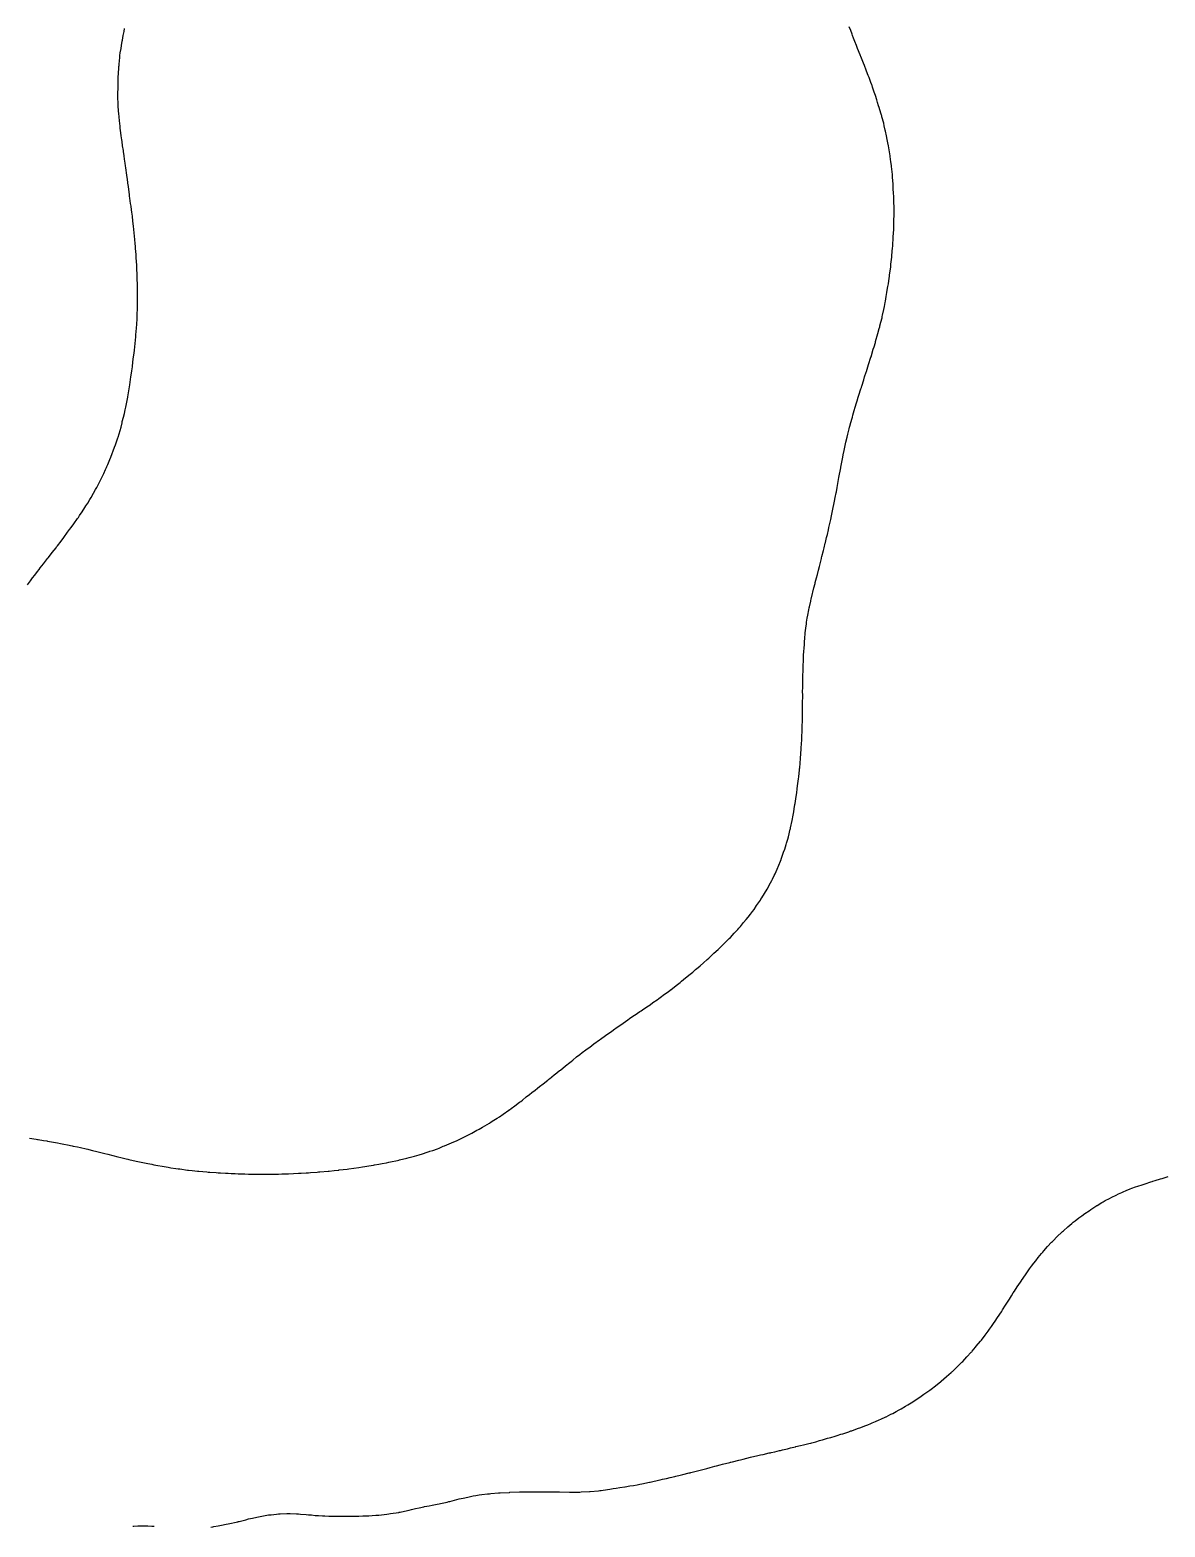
# Model space of a CAD drawing. Extents: x -717078 to -715000, y -984629 to -984000.
# Drawn here: x -716100.3 to -715987.2, y -984477 to -984328 of the extents above; entities that cross this region are included whole.
import ezdxf

# ---------------------------------------------------------------- set-up
doc = ezdxf.new("R2010")
doc.units = 0
doc.layers.add('buffer_B2_0_1_clip', color=7, linetype='Continuous')

msp = doc.modelspace()

# ---------------------------------------------------------------- linework, layer by layer
at = {"layer": 'buffer_B2_0_1_clip'}
for points in [[(-716100.5, -984383.19), (-716100.21, -984382.79), (-716099.99, -984382.5), (-716099.78, -984382.22), (-716099.5, -984381.86), (-716099.34, -984381.66), (-716099.22, -984381.5), (-716098.91, -984381.09), (-716098.5, -984380.58), (-716098.46, -984380.54), (-716098.44, -984380.5), (-716098.21, -984380.21), (-716098.03, -984379.97), (-716097.65, -984379.5), (-716097.59, -984379.41), (-716097.5, -984379.3), (-716097.15, -984378.85), (-716096.89, -984378.5), (-716096.5, -984377.97), (-716096.3, -984377.7), (-716096.16, -984377.5), (-716095.88, -984377.12), (-716095.5, -984376.6), (-716095.43, -984376.5), (-716095.3, -984376.3), (-716095.06, -984375.94), (-716094.78, -984375.5), (-716094.67, -984375.33), (-716094.5, -984375.06), (-716094.29, -984374.71), (-716094.16, -984374.5), (-716093.92, -984374.08), (-716093.72, -984373.72), (-716093.6, -984373.5), (-716093.56, -984373.44), (-716093.5, -984373.31), (-716093.22, -984372.78), (-716093.09, -984372.5), (-716092.9, -984372.1), (-716092.72, -984371.72), (-716092.62, -984371.5), (-716092.58, -984371.42), (-716092.5, -984371.22), (-716092.28, -984370.72), (-716092.19, -984370.5), (-716091.82, -984369.5), (-716091.74, -984369.26), (-716091.5, -984368.56), (-716091.48, -984368.5), (-716091.18, -984367.5), (-716091.08, -984367.08), (-716091.05, -984366.95), (-716090.93, -984366.5), (-716090.85, -984366.15), (-716090.76, -984365.76), (-716090.7, -984365.5), (-716090.5, -984364.5), (-716090.5, -984364.5), (-716090.5, -984364.48), (-716090.33, -984363.5), (-716090.3, -984363.3), (-716090.23, -984362.77), (-716090.19, -984362.5), (-716090.14, -984362.14), (-716090.11, -984361.89), (-716090.05, -984361.5), (-716089.99, -984361.01), (-716089.99, -984360.99), (-716089.93, -984360.5), (-716089.88, -984360.12), (-716089.85, -984359.85), (-716089.81, -984359.5), (-716089.71, -984358.5), (-716089.69, -984358.31), (-716089.64, -984357.64), (-716089.63, -984357.5), (-716089.62, -984357.38), (-716089.58, -984356.58), (-716089.57, -984356.5), (-716089.57, -984356.43), (-716089.54, -984355.54), (-716089.54, -984355.5), (-716089.54, -984355.46), (-716089.53, -984354.53), (-716089.53, -984354.5), (-716089.53, -984354.47), (-716089.54, -984353.54), (-716089.54, -984353.5), (-716089.54, -984353.46), (-716089.57, -984352.57), (-716089.57, -984352.5), (-716089.57, -984352.43), (-716089.6, -984351.6), (-716089.61, -984351.5), (-716089.61, -984351.39), (-716089.66, -984350.66), (-716089.67, -984350.5), (-716089.68, -984350.32), (-716089.73, -984349.73), (-716089.74, -984349.5), (-716089.77, -984349.23), (-716089.81, -984348.81), (-716089.84, -984348.5), (-716089.93, -984347.5), (-716089.99, -984347.01), (-716089.99, -984346.99), (-716090.05, -984346.5), (-716090.1, -984346.1), (-716090.14, -984345.86), (-716090.18, -984345.5), (-716090.22, -984345.22), (-716090.29, -984344.71), (-716090.32, -984344.5), (-716090.34, -984344.34), (-716090.44, -984343.56), (-716090.45, -984343.5), (-716090.46, -984343.46), (-716090.5, -984343.14), (-716090.58, -984342.58), (-716090.59, -984342.5), (-716090.6, -984342.4), (-716090.7, -984341.7), (-716090.73, -984341.5), (-716090.77, -984341.23), (-716090.83, -984340.83), (-716090.88, -984340.5), (-716090.94, -984340.06), (-716090.95, -984339.95), (-716091.02, -984339.5), (-716091.07, -984339.07), (-716091.1, -984338.9), (-716091.15, -984338.5), (-716091.19, -984338.19), (-716091.25, -984337.75), (-716091.28, -984337.5), (-716091.3, -984337.3), (-716091.37, -984336.63), (-716091.38, -984336.5), (-716091.39, -984336.39), (-716091.45, -984335.55), (-716091.45, -984335.5), (-716091.45, -984335.45), (-716091.49, -984334.51), (-716091.49, -984334.5), (-716091.49, -984334.49), (-716091.48, -984333.52), (-716091.48, -984333.5), (-716091.48, -984333.48), (-716091.45, -984332.55), (-716091.45, -984332.5), (-716091.44, -984332.44), (-716091.39, -984331.61), (-716091.38, -984331.5), (-716091.37, -984331.37), (-716091.3, -984330.7), (-716091.29, -984330.5), (-716091.25, -984330.25), (-716091.18, -984329.82), (-716091.14, -984329.5), (-716091.06, -984329.06), (-716091.04, -984328.96), (-716090.96, -984328.5), (-716090.88, -984328.12), (-716090.83, -984327.83)], [(-716100.28, -984438.28), (-716099.62, -984438.38), (-716099.5, -984438.4), (-716099.42, -984438.42), (-716098.91, -984438.5), (-716098.56, -984438.56), (-716098.5, -984438.57), (-716097.5, -984438.74), (-716097.2, -984438.8), (-716096.87, -984438.87), (-716096.5, -984438.94), (-716096.04, -984439.04), (-716095.94, -984439.06), (-716095.5, -984439.15), (-716095.22, -984439.22), (-716094.66, -984439.34), (-716094.5, -984439.38), (-716094.4, -984439.4), (-716094.02, -984439.5), (-716093.6, -984439.6), (-716093.33, -984439.67), (-716092.8, -984439.8), (-716092.5, -984439.87), (-716091.5, -984440.13), (-716091.2, -984440.2), (-716090.66, -984440.34), (-716090.5, -984440.38), (-716090.4, -984440.4), (-716089.97, -984440.5), (-716089.5, -984440.6), (-716088.5, -984440.81), (-716088.12, -984440.88), (-716087.92, -984440.92), (-716087.5, -984441), (-716087.07, -984441.07), (-716086.89, -984441.11), (-716086.5, -984441.18), (-716086.22, -984441.22), (-716085.71, -984441.29), (-716085.5, -984441.32), (-716085.34, -984441.34), (-716084.55, -984441.45), (-716084.5, -984441.46), (-716084.46, -984441.46), (-716084.11, -984441.5), (-716083.56, -984441.56), (-716083.5, -984441.56), (-716083.43, -984441.57), (-716082.64, -984441.64), (-716082.5, -984441.65), (-716082.33, -984441.67), (-716081.71, -984441.71), (-716081.5, -984441.72), (-716081.26, -984441.74), (-716080.76, -984441.76), (-716080.5, -984441.78), (-716080.21, -984441.79), (-716079.81, -984441.81), (-716079.5, -984441.82), (-716079.17, -984441.83), (-716078.84, -984441.84), (-716078.5, -984441.85), (-716078.15, -984441.85), (-716077.86, -984441.86), (-716077.5, -984441.86), (-716077.14, -984441.86), (-716076.86, -984441.86), (-716076.5, -984441.86), (-716076.15, -984441.85), (-716075.85, -984441.85), (-716075.5, -984441.85), (-716075.16, -984441.84), (-716074.83, -984441.83), (-716074.5, -984441.82), (-716073.5, -984441.77), (-716073.24, -984441.76), (-716072.73, -984441.73), (-716072.5, -984441.72), (-716072.3, -984441.7), (-716071.65, -984441.65), (-716071.5, -984441.64), (-716071.37, -984441.63), (-716070.56, -984441.56), (-716070.5, -984441.55), (-716070.45, -984441.55), (-716069.97, -984441.5), (-716069.55, -984441.45), (-716069.5, -984441.45), (-716069.44, -984441.44), (-716068.65, -984441.35), (-716068.5, -984441.33), (-716067.5, -984441.19), (-716067.14, -984441.14), (-716066.9, -984441.1), (-716066.5, -984441.04), (-716066.04, -984440.96), (-716065.95, -984440.95), (-716065.5, -984440.87), (-716065.19, -984440.81), (-716064.73, -984440.73), (-716064.5, -984440.68), (-716064.35, -984440.65), (-716063.64, -984440.5), (-716063.53, -984440.47), (-716063.5, -984440.47), (-716063.45, -984440.45), (-716062.73, -984440.27), (-716062.5, -984440.21), (-716062.1, -984440.1), (-716061.94, -984440.06), (-716061.5, -984439.94), (-716061.17, -984439.83), (-716060.68, -984439.68), (-716060.5, -984439.62), (-716060.41, -984439.59), (-716060.14, -984439.5), (-716059.67, -984439.33), (-716059.5, -984439.26), (-716059.09, -984439.09), (-716058.96, -984439.04), (-716058.5, -984438.84), (-716058.26, -984438.74), (-716057.72, -984438.5), (-716057.57, -984438.43), (-716057.5, -984438.4), (-716057.3, -984438.3), (-716056.9, -984438.1), (-716056.5, -984437.91), (-716056.23, -984437.77), (-716055.73, -984437.5), (-716055.58, -984437.42), (-716055.5, -984437.37), (-716055.19, -984437.19), (-716054.95, -984437.05), (-716054.5, -984436.78), (-716054.33, -984436.67), (-716054.04, -984436.5), (-716053.72, -984436.28), (-716053.5, -984436.15), (-716053.12, -984435.88), (-716052.56, -984435.5), (-716052.53, -984435.47), (-716052.5, -984435.46), (-716052.32, -984435.32), (-716051.95, -984435.05), (-716051.5, -984434.71), (-716051.38, -984434.62), (-716051.21, -984434.5), (-716050.82, -984434.18), (-716050.5, -984433.94), (-716050.26, -984433.74), (-716049.94, -984433.5), (-716049.7, -984433.3), (-716049.5, -984433.14), (-716049.14, -984432.86), (-716048.68, -984432.5), (-716048.58, -984432.42), (-716048.5, -984432.36), (-716048.03, -984431.97), (-716047.77, -984431.77), (-716047.5, -984431.56), (-716047.47, -984431.53), (-716047.43, -984431.5), (-716046.92, -984431.08), (-716046.5, -984430.75), (-716046.36, -984430.64), (-716046.18, -984430.5), (-716045.81, -984430.19), (-716045.5, -984429.96), (-716045.24, -984429.76), (-716044.89, -984429.5), (-716044.67, -984429.33), (-716044.5, -984429.21), (-716044.1, -984428.9), (-716043.53, -984428.5), (-716043.51, -984428.49), (-716043.5, -984428.48), (-716043.43, -984428.43), (-716042.94, -984428.06), (-716042.5, -984427.76), (-716042.35, -984427.65), (-716042.15, -984427.5), (-716041.77, -984427.23), (-716041.5, -984427.05), (-716041.18, -984426.82), (-716040.71, -984426.5), (-716040.59, -984426.41), (-716040.5, -984426.35), (-716040.03, -984426.03), (-716039.99, -984426.01), (-716039.5, -984425.68), (-716039.39, -984425.61), (-716039.24, -984425.5), (-716038.8, -984425.2), (-716038.5, -984425), (-716038.21, -984424.79), (-716037.79, -984424.5), (-716037.62, -984424.38), (-716037.5, -984424.29), (-716037.05, -984423.95), (-716036.7, -984423.7), (-716036.5, -984423.55), (-716036.47, -984423.53), (-716036.43, -984423.5), (-716035.91, -984423.09), (-716035.5, -984422.77), (-716035.35, -984422.65), (-716035.16, -984422.5), (-716034.8, -984422.2), (-716034.5, -984421.97), (-716034.25, -984421.75), (-716033.96, -984421.5), (-716033.71, -984421.29), (-716033.5, -984421.11), (-716033.18, -984420.82), (-716032.81, -984420.5), (-716032.65, -984420.35), (-716032.5, -984420.23), (-716032.13, -984419.87), (-716031.72, -984419.5), (-716031.61, -984419.39), (-716031.5, -984419.29), (-716031.1, -984418.9), (-716030.7, -984418.5), (-716030.6, -984418.4), (-716030.5, -984418.3), (-716030.12, -984417.88), (-716029.76, -984417.5), (-716029.64, -984417.36), (-716029.5, -984417.21), (-716029.18, -984416.82), (-716028.91, -984416.5), (-716028.73, -984416.27), (-716028.5, -984415.98), (-716028.29, -984415.71), (-716028.14, -984415.5), (-716027.88, -984415.12), (-716027.5, -984414.58), (-716027.47, -984414.53), (-716027.45, -984414.5), (-716027.37, -984414.37), (-716027.09, -984413.91), (-716026.84, -984413.5), (-716026.5, -984412.86), (-716026.38, -984412.62), (-716026.31, -984412.5), (-716026.13, -984412.13), (-716026.05, -984411.95), (-716025.83, -984411.5), (-716025.5, -984410.69), (-716025.45, -984410.55), (-716025.43, -984410.5), (-716025.39, -984410.39), (-716025.19, -984409.81), (-716025.08, -984409.5), (-716024.94, -984409.06), (-716024.9, -984408.9), (-716024.78, -984408.5), (-716024.72, -984408.28), (-716024.53, -984407.53), (-716024.52, -984407.5), (-716024.52, -984407.48), (-716024.5, -984407.38), (-716024.35, -984406.65), (-716024.32, -984406.5), (-716024.28, -984406.28), (-716024.19, -984405.81), (-716024.14, -984405.5), (-716024.07, -984405.07), (-716024.05, -984404.95), (-716023.97, -984404.5), (-716023.92, -984404.08), (-716023.89, -984403.89), (-716023.83, -984403.5), (-716023.8, -984403.2), (-716023.73, -984402.73), (-716023.71, -984402.5), (-716023.69, -984402.31), (-716023.61, -984401.61), (-716023.6, -984401.5), (-716023.59, -984401.41), (-716023.5, -984400.5), (-716023.5, -984400.5), (-716023.5, -984400.5), (-716023.5, -984400.46), (-716023.44, -984399.56), (-716023.43, -984399.5), (-716023.43, -984399.43), (-716023.39, -984398.61), (-716023.38, -984398.5), (-716023.38, -984398.38), (-716023.35, -984397.65), (-716023.34, -984397.5), (-716023.33, -984397.33), (-716023.32, -984396.68), (-716023.32, -984396.5), (-716023.31, -984396.31), (-716023.31, -984395.69), (-716023.3, -984395.5), (-716023.3, -984395.3), (-716023.3, -984394.7), (-716023.29, -984394.5), (-716023.29, -984394.29), (-716023.3, -984393.7), (-716023.29, -984393.5), (-716023.29, -984393.29), (-716023.29, -984392.71), (-716023.28, -984392.5), (-716023.27, -984392.27), (-716023.26, -984391.74), (-716023.25, -984391.5), (-716023.24, -984391.24), (-716023.23, -984390.77), (-716023.22, -984390.5), (-716023.2, -984390.2), (-716023.18, -984389.82), (-716023.16, -984389.5), (-716023.13, -984389.13), (-716023.12, -984388.88), (-716023.09, -984388.5), (-716023.04, -984388.04), (-716023.04, -984387.96), (-716022.99, -984387.5), (-716022.93, -984387.07), (-716022.9, -984386.9), (-716022.84, -984386.5), (-716022.79, -984386.21), (-716022.69, -984385.69), (-716022.65, -984385.5), (-716022.62, -984385.38), (-716022.5, -984384.81), (-716022.45, -984384.56), (-716022.43, -984384.5), (-716022.18, -984383.5), (-716022.06, -984383.06), (-716022.04, -984382.96), (-716021.92, -984382.5), (-716021.83, -984382.17), (-716021.72, -984381.72), (-716021.63, -984381.37), (-716021.5, -984380.85), (-716021.43, -984380.57), (-716021.41, -984380.5), (-716021.39, -984380.39), (-716021.23, -984379.77), (-716021.16, -984379.5), (-716021.05, -984379.05), (-716021.03, -984378.97), (-716020.91, -984378.5), (-716020.83, -984378.17), (-716020.73, -984377.73), (-716020.68, -984377.5), (-716020.65, -984377.35), (-716020.5, -984376.68), (-716020.47, -984376.53), (-716020.46, -984376.5), (-716020.26, -984375.5), (-716020.2, -984375.2), (-716020.13, -984374.87), (-716020.05, -984374.5), (-716019.96, -984374.04), (-716019.94, -984373.94), (-716019.86, -984373.5), (-716019.68, -984372.5), (-716019.5, -984371.54), (-716019.49, -984371.51), (-716019.49, -984371.5), (-716019.49, -984371.49), (-716019.33, -984370.67), (-716019.3, -984370.5), (-716019.25, -984370.25), (-716019.17, -984369.83), (-716019.1, -984369.5), (-716018.99, -984369.01), (-716018.99, -984368.99), (-716018.88, -984368.5), (-716018.8, -984368.2), (-716018.67, -984367.67), (-716018.63, -984367.5), (-716018.6, -984367.4), (-716018.5, -984367.05), (-716018.38, -984366.62), (-716018.35, -984366.5), (-716018.29, -984366.29), (-716018.16, -984365.84), (-716018.06, -984365.5), (-716017.93, -984365.07), (-716017.87, -984364.87), (-716017.76, -984364.5), (-716017.69, -984364.31), (-716017.5, -984363.7), (-716017.45, -984363.55), (-716017.44, -984363.5), (-716017.41, -984363.41), (-716017.21, -984362.79), (-716017.13, -984362.5), (-716016.97, -984362.03), (-716016.95, -984361.95), (-716016.81, -984361.5), (-716016.73, -984361.27), (-716016.5, -984360.52), (-716016.5, -984360.5), (-716016.49, -984360.5), (-716016.49, -984360.49), (-716016.26, -984359.74), (-716016.19, -984359.5), (-716016.06, -984359.06), (-716016.03, -984358.97), (-716015.81, -984358.19), (-716015.67, -984357.67), (-716015.62, -984357.5), (-716015.6, -984357.4), (-716015.5, -984357.04), (-716015.39, -984356.61), (-716015.37, -984356.5), (-716015.34, -984356.34), (-716015.22, -984355.78), (-716015.16, -984355.5), (-716015.08, -984355.08), (-716015.05, -984354.95), (-716014.97, -984354.5), (-716014.9, -984354.1), (-716014.87, -984353.87), (-716014.81, -984353.5), (-716014.76, -984353.24), (-716014.68, -984352.68), (-716014.66, -984352.5), (-716014.64, -984352.36), (-716014.53, -984351.53), (-716014.53, -984351.5), (-716014.52, -984351.48), (-716014.5, -984351.27), (-716014.42, -984350.58), (-716014.41, -984350.5), (-716014.41, -984350.41), (-716014.34, -984349.66), (-716014.33, -984349.5), (-716014.32, -984349.32), (-716014.28, -984348.72), (-716014.27, -984348.5), (-716014.26, -984348.26), (-716014.23, -984347.77), (-716014.22, -984347.5), (-716014.22, -984347.22), (-716014.21, -984346.79), (-716014.2, -984346.5), (-716014.2, -984346.2), (-716014.2, -984345.8), (-716014.2, -984345.5), (-716014.21, -984345.21), (-716014.22, -984344.78), (-716014.23, -984344.5), (-716014.24, -984344.24), (-716014.27, -984343.73), (-716014.28, -984343.5), (-716014.29, -984343.29), (-716014.34, -984342.66), (-716014.35, -984342.5), (-716014.36, -984342.36), (-716014.44, -984341.56), (-716014.45, -984341.5), (-716014.45, -984341.45), (-716014.5, -984341.1), (-716014.57, -984340.57), (-716014.58, -984340.5), (-716014.74, -984339.5), (-716014.8, -984339.2), (-716014.87, -984338.87), (-716014.94, -984338.5), (-716015.04, -984338.04), (-716015.07, -984337.93), (-716015.17, -984337.5), (-716015.23, -984337.23), (-716015.4, -984336.6), (-716015.42, -984336.5), (-716015.44, -984336.44), (-716015.5, -984336.24), (-716015.67, -984335.67), (-716015.73, -984335.5), (-716015.83, -984335.17), (-716015.91, -984334.91), (-716016.05, -984334.5), (-716016.16, -984334.16), (-716016.34, -984333.66), (-716016.39, -984333.5), (-716016.42, -984333.42), (-716016.5, -984333.2), (-716016.69, -984332.69), (-716016.76, -984332.5), (-716016.93, -984332.07), (-716016.97, -984331.97), (-716017.15, -984331.5), (-716017.25, -984331.25), (-716017.5, -984330.59), (-716017.53, -984330.53), (-716017.56, -984330.44), (-716017.82, -984329.82), (-716017.94, -984329.5), (-716018.1, -984329.1), (-716018.22, -984328.78), (-716018.33, -984328.5), (-716018.38, -984328.38), (-716018.5, -984328.03), (-716018.65, -984327.65)], [(-716082.24, -984476.99), (-716082.04, -984476.96), (-716081.95, -984476.95), (-716081.5, -984476.88), (-716081.18, -984476.82), (-716080.72, -984476.72), (-716080.5, -984476.68), (-716080.35, -984476.65), (-716079.72, -984476.5), (-716079.54, -984476.46), (-716079.5, -984476.45), (-716079.43, -984476.43), (-716078.74, -984476.26), (-716078.5, -984476.19), (-716078.1, -984476.1), (-716077.94, -984476.06), (-716077.5, -984475.96), (-716076.5, -984475.79), (-716076.24, -984475.76), (-716075.71, -984475.71), (-716075.5, -984475.69), (-716075.32, -984475.68), (-716074.66, -984475.66), (-716074.5, -984475.66), (-716074.34, -984475.66), (-716073.69, -984475.69), (-716073.5, -984475.69), (-716073.3, -984475.7), (-716072.75, -984475.75), (-716072.5, -984475.77), (-716072.21, -984475.79), (-716071.83, -984475.83), (-716071.5, -984475.85), (-716071.13, -984475.87), (-716070.88, -984475.88), (-716070.5, -984475.9), (-716070.09, -984475.91), (-716069.92, -984475.92), (-716069.5, -984475.92), (-716069.08, -984475.92), (-716068.92, -984475.92), (-716068.5, -984475.92), (-716068.09, -984475.91), (-716067.91, -984475.91), (-716067.5, -984475.9), (-716067.11, -984475.89), (-716066.88, -984475.88), (-716066.5, -984475.86), (-716066.16, -984475.84), (-716065.82, -984475.82), (-716065.5, -984475.8), (-716065.23, -984475.77), (-716064.71, -984475.71), (-716064.5, -984475.69), (-716064.34, -984475.66), (-716063.53, -984475.53), (-716063.5, -984475.53), (-716063.48, -984475.52), (-716063.37, -984475.5), (-716062.66, -984475.34), (-716062.5, -984475.3), (-716062.24, -984475.24), (-716061.85, -984475.15), (-716061.5, -984475.08), (-716061.02, -984474.98), (-716060.96, -984474.96), (-716060.5, -984474.87), (-716060.19, -984474.81), (-716059.71, -984474.71), (-716059.5, -984474.67), (-716059.36, -984474.64), (-716058.71, -984474.5), (-716058.54, -984474.46), (-716058.5, -984474.45), (-716058.44, -984474.44), (-716057.74, -984474.26), (-716057.5, -984474.2), (-716057.11, -984474.11), (-716056.93, -984474.07), (-716056.5, -984473.97), (-716056.11, -984473.89), (-716055.85, -984473.85), (-716055.5, -984473.79), (-716055.25, -984473.75), (-716054.69, -984473.69), (-716054.5, -984473.67), (-716054.35, -984473.65), (-716053.59, -984473.59), (-716053.5, -984473.59), (-716053.42, -984473.58), (-716052.54, -984473.54), (-716052.5, -984473.54), (-716052.47, -984473.53), (-716051.5, -984473.5), (-716051.5, -984473.5), (-716051.5, -984473.5), (-716051.26, -984473.5), (-716050.51, -984473.49), (-716050.5, -984473.49), (-716050.49, -984473.49), (-716049.52, -984473.48), (-716049.5, -984473.48), (-716049.48, -984473.48), (-716048.51, -984473.49), (-716048.5, -984473.49), (-716048.49, -984473.49), (-716047.81, -984473.5), (-716047.5, -984473.5), (-716047.5, -984473.5), (-716047.5, -984473.5), (-716046.51, -984473.51), (-716046.5, -984473.51), (-716046.49, -984473.51), (-716045.51, -984473.51), (-716045.5, -984473.51), (-716045.49, -984473.51), (-716045.36, -984473.5), (-716044.54, -984473.46), (-716044.5, -984473.46), (-716044.46, -984473.46), (-716043.62, -984473.38), (-716043.5, -984473.37), (-716043.35, -984473.35), (-716042.74, -984473.26), (-716042.5, -984473.23), (-716042.17, -984473.17), (-716041.87, -984473.13), (-716041.5, -984473.07), (-716041.01, -984472.99), (-716040.98, -984472.98), (-716040.5, -984472.9), (-716040.16, -984472.84), (-716039.78, -984472.78), (-716039.5, -984472.73), (-716039.31, -984472.69), (-716038.54, -984472.54), (-716038.5, -984472.53), (-716038.47, -984472.53), (-716038.35, -984472.5), (-716037.66, -984472.34), (-716037.5, -984472.3), (-716037.24, -984472.24), (-716036.85, -984472.15), (-716036.5, -984472.07), (-716036.04, -984471.96), (-716035.93, -984471.93), (-716035.5, -984471.83), (-716035.24, -984471.76), (-716034.61, -984471.61), (-716034.5, -984471.58), (-716034.44, -984471.56), (-716034.17, -984471.5), (-716033.64, -984471.36), (-716033.5, -984471.32), (-716033.25, -984471.25), (-716032.85, -984471.15), (-716032.5, -984471.05), (-716032.06, -984470.94), (-716031.89, -984470.89), (-716031.5, -984470.79), (-716031.27, -984470.73), (-716030.56, -984470.56), (-716030.5, -984470.55), (-716030.46, -984470.54), (-716030.3, -984470.5), (-716029.67, -984470.33), (-716029.5, -984470.29), (-716029.22, -984470.22), (-716028.87, -984470.13), (-716028.5, -984470.05), (-716028.06, -984469.94), (-716027.91, -984469.91), (-716027.5, -984469.81), (-716027.24, -984469.76), (-716026.62, -984469.62), (-716026.5, -984469.59), (-716026.42, -984469.58), (-716026.08, -984469.5), (-716025.62, -984469.38), (-716025.5, -984469.36), (-716025.31, -984469.31), (-716024.81, -984469.19), (-716024.5, -984469.12), (-716024, -984469), (-716023.99, -984468.99), (-716023.5, -984468.88), (-716023.2, -984468.8), (-716022.68, -984468.68), (-716022.5, -984468.63), (-716022.4, -984468.6), (-716021.99, -984468.5), (-716021.61, -984468.39), (-716021.5, -984468.36), (-716021.31, -984468.31), (-716020.84, -984468.16), (-716020.5, -984468.07), (-716020.07, -984467.93), (-716019.87, -984467.87), (-716019.5, -984467.76), (-716019.3, -984467.7), (-716018.69, -984467.5), (-716018.55, -984467.45), (-716018.5, -984467.43), (-716018.4, -984467.4), (-716017.82, -984467.18), (-716017.5, -984467.07), (-716017.09, -984466.91), (-716016.81, -984466.81), (-716016.5, -984466.69), (-716016.37, -984466.63), (-716016.04, -984466.5), (-716015.67, -984466.33), (-716015.5, -984466.26), (-716015.02, -984466.02), (-716014.99, -984466.01), (-716014.5, -984465.77), (-716014.32, -984465.68), (-716013.98, -984465.5), (-716013.68, -984465.32), (-716013.5, -984465.23), (-716013.05, -984464.95), (-716012.82, -984464.82), (-716012.5, -984464.63), (-716012.42, -984464.58), (-716012.29, -984464.5), (-716011.82, -984464.18), (-716011.5, -984463.97), (-716011.22, -984463.78), (-716010.82, -984463.5), (-716010.64, -984463.36), (-716010.5, -984463.26), (-716010.08, -984462.92), (-716009.54, -984462.5), (-716009.52, -984462.48), (-716009.5, -984462.47), (-716009.25, -984462.25), (-716008.98, -984462.02), (-716008.5, -984461.6), (-716008.45, -984461.55), (-716008.39, -984461.5), (-716007.94, -984461.06), (-716007.5, -984460.64), (-716007.43, -984460.57), (-716007.36, -984460.5), (-716006.95, -984460.05), (-716006.5, -984459.58), (-716006.46, -984459.54), (-716006.43, -984459.5), (-716006.08, -984459.08), (-716006.01, -984458.99), (-716005.59, -984458.5), (-716005.55, -984458.45), (-716005.5, -984458.38), (-716005.12, -984457.88), (-716004.82, -984457.5), (-716004.69, -984457.31), (-716004.5, -984457.04), (-716004.28, -984456.72), (-716004.12, -984456.5), (-716003.88, -984456.12), (-716003.5, -984455.56), (-716003.47, -984455.53), (-716003.46, -984455.5), (-716003.38, -984455.38), (-716003.09, -984454.91), (-716002.82, -984454.5), (-716002.7, -984454.3), (-716002.5, -984453.97), (-716002.32, -984453.68), (-716002.19, -984453.5), (-716001.92, -984453.08), (-716001.61, -984452.61), (-716001.53, -984452.5), (-716001.52, -984452.48), (-716001.5, -984452.45), (-716001.12, -984451.88), (-716000.84, -984451.5), (-716000.7, -984451.3), (-716000.5, -984451.03), (-716000.27, -984450.73), (-716000.09, -984450.5), (-715999.83, -984450.17), (-715999.5, -984449.76), (-715999.38, -984449.62), (-715999.27, -984449.5), (-715998.92, -984449.08), (-715998.5, -984448.64), (-715998.43, -984448.57), (-715998.36, -984448.5), (-715997.94, -984448.06), (-715997.5, -984447.65), (-715997.42, -984447.58), (-715997.33, -984447.5), (-715996.89, -984447.11), (-715996.5, -984446.77), (-715996.35, -984446.65), (-715996.16, -984446.5), (-715995.79, -984446.21), (-715995.5, -984446), (-715995.21, -984445.79), (-715994.78, -984445.5), (-715994.61, -984445.39), (-715994.5, -984445.31), (-715994.01, -984444.99), (-715993.97, -984444.97), (-715993.5, -984444.68), (-715993.38, -984444.62), (-715993.16, -984444.5), (-715992.73, -984444.27), (-715992.5, -984444.15), (-715992.06, -984443.94), (-715991.83, -984443.83), (-715991.5, -984443.68), (-715991.38, -984443.62), (-715991.07, -984443.5), (-715990.67, -984443.33), (-715990.5, -984443.27), (-715990.14, -984443.14), (-715989.93, -984443.07), (-715989.5, -984442.92), (-715989.19, -984442.81), (-715988.64, -984442.64), (-715988.5, -984442.59), (-715988.43, -984442.57), (-715988.19, -984442.5), (-715987.66, -984442.34), (-715987.5, -984442.29), (-715987.21, -984442.21), (-715986.89, -984442.11)], [(-716089.99, -984476.89), (-716089.89, -984476.89), (-716089.5, -984476.87), (-716089.13, -984476.87), (-716088.88, -984476.88), (-716088.5, -984476.88), (-716088.1, -984476.9), (-716087.92, -984476.92), (-716087.87, -984476.92)]]:
    msp.add_lwpolyline(points, dxfattribs=at)

doc.saveas('drawing.dxf')
